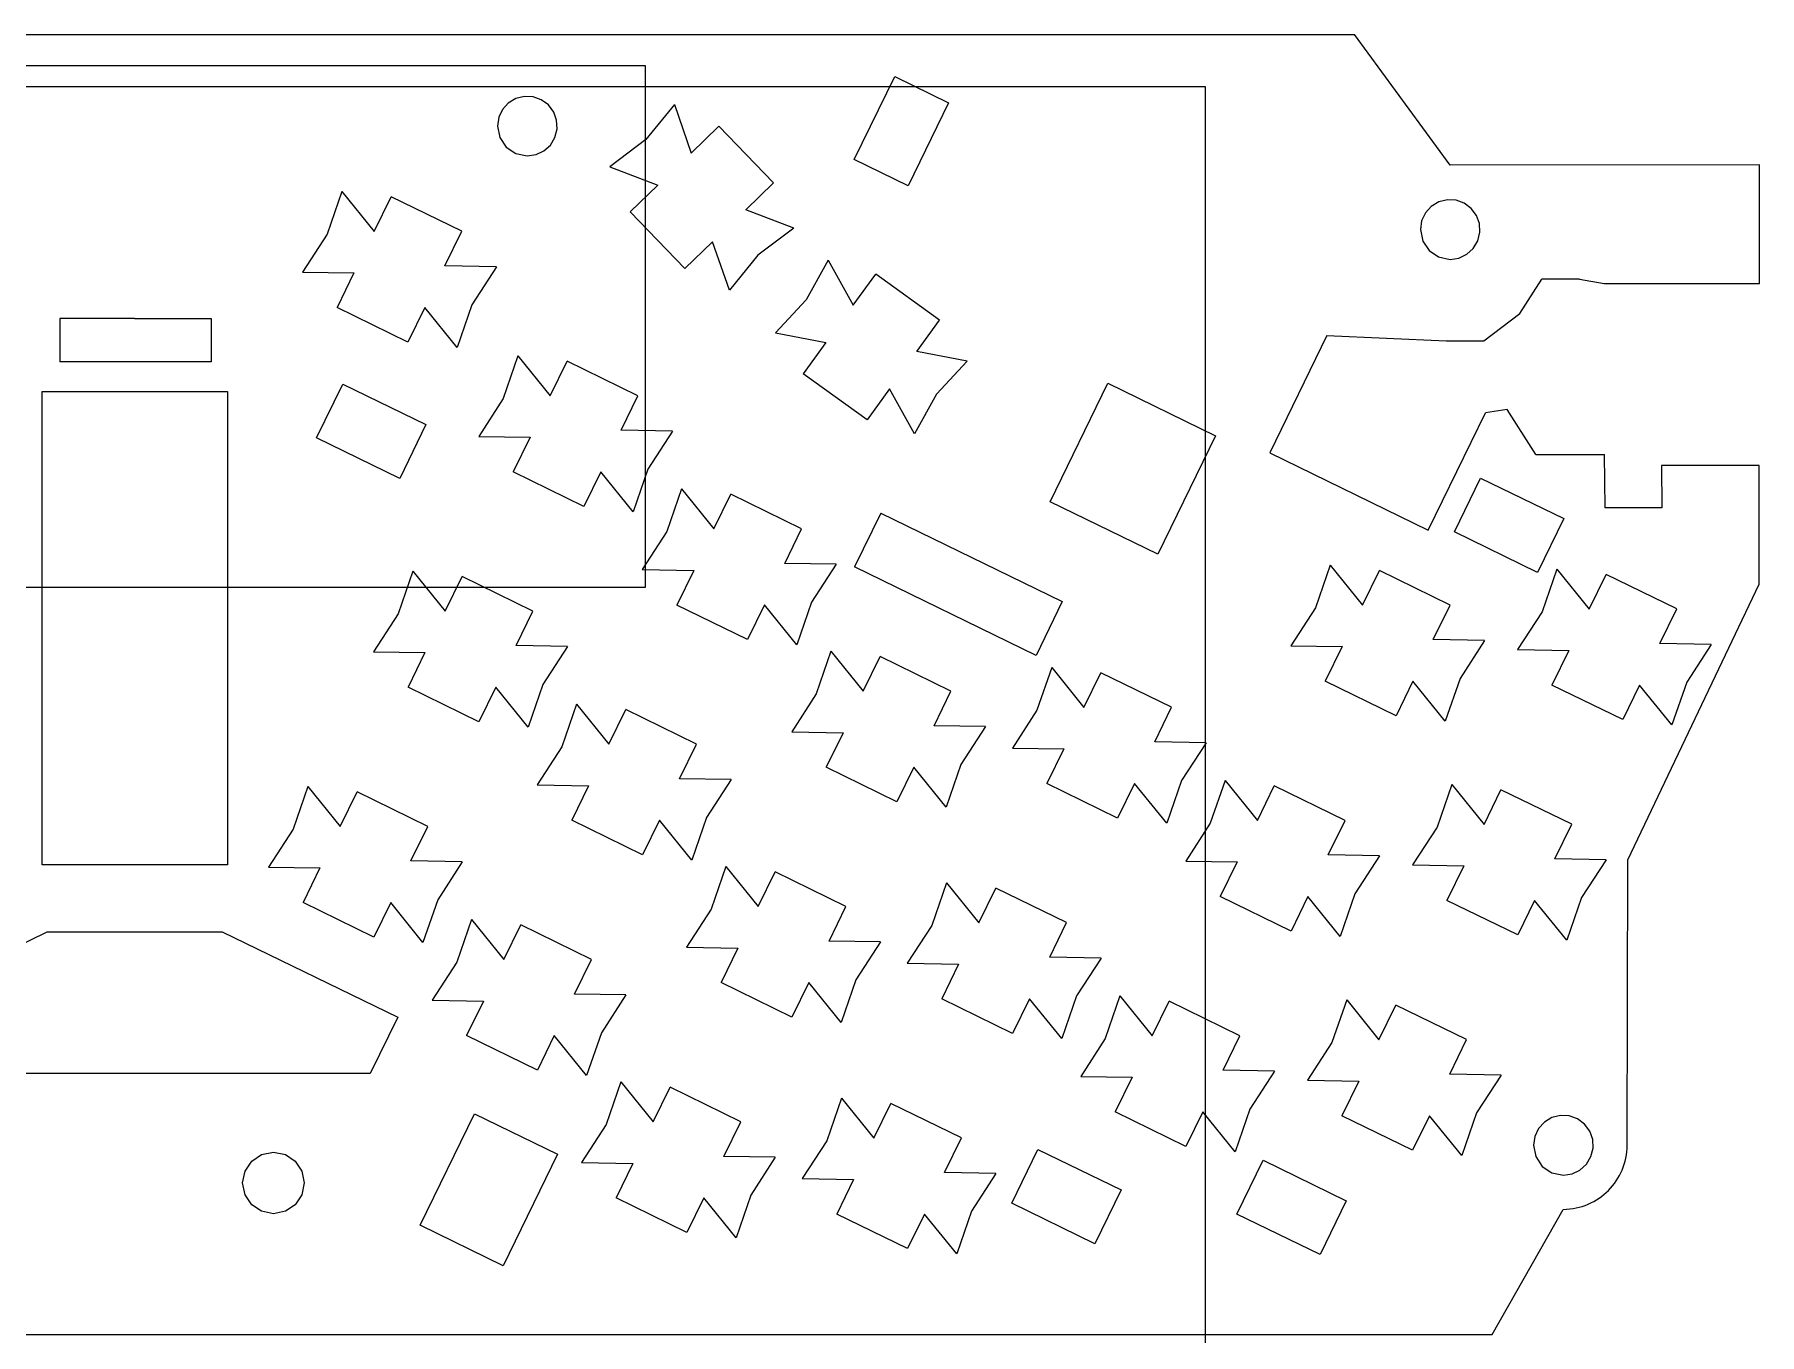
# Model space of a CAD drawing. Extents: x -3 to 397, y 9 to 305.
# Drawn here: x 106.4 to 207.1, y 145.8 to 221.8 of the extents above; entities that cross this region are included whole.
import ezdxf

# ---------------------------------------------------------------- set-up
doc = ezdxf.new("R2010")
doc.units = 0

msp = doc.modelspace()

# ---------------------------------------------------------------- linework, layer by layer
at = {"layer": 'Layer 1'}
for p, q in [((40.996104, 221.756148), (183.476072, 221.756148)), ((189.066962, 214.114046), (183.476062, 221.756148)), ((104.22126, 219.942451), (142.053333, 219.942451)), ((142.053333, 219.942451), (142.053333, 189.432716)), ((104.95349, 218.722061), (174.759764, 218.722061)), ((154.25597, 214.44714), (156.62317, 219.30064)), ((156.62317, 219.30064), (159.76897, 217.76634)), ((174.759764, 218.722061), (174.759764, 92.289721)), ((134.055264, 217.748146), (133.71575, 217.372279)), ((134.498388, 218.014573), (134.055264, 217.748146)), ((135.000117, 218.139517), (134.498388, 218.014573)), ((135.505968, 218.113811), (135.000117, 218.139517)), ((135.98315, 217.943979), (135.505968, 218.113811)), ((136.398873, 217.636543), (135.98315, 217.943979)), ((136.706309, 217.22082), (136.398873, 217.636543)), ((143.75967, 217.66364), (142.09807, 215.61574)), ((143.75967, 217.66364), (144.73637, 214.82704)), ((159.76897, 217.76634), (157.40177, 212.91284)), ((133.498421, 216.914771), (133.42185, 216.40342)), ((133.71575, 217.372279), (133.498421, 216.914771)), ((136.876141, 216.743638), (136.706309, 217.22082)), ((136.901847, 216.237787), (136.876141, 216.743638)), ((133.42185, 216.40342), (133.554597, 215.736058)), ((133.554597, 215.736058), (133.932627, 215.170297)), ((136.510476, 215.292934), (136.776903, 215.736058)), ((136.776903, 215.736058), (136.901847, 216.237787)), ((144.73637, 214.82704), (146.35487, 216.39004)), ((149.55037, 213.08104), (146.35487, 216.39004)), ((133.932627, 215.170297), (134.498388, 214.792267)), ((134.498388, 214.792267), (135.16575, 214.65952)), ((135.16575, 214.65952), (135.677101, 214.736091)), ((135.16575, 214.65952), (135.16575, 214.65952)), ((135.677101, 214.736091), (136.134609, 214.95342)), ((136.134609, 214.95342), (136.510476, 215.292934)), ((142.09807, 215.61574), (139.99347, 214.02664)), ((139.99347, 214.02664), (142.79417, 212.95154)), ((157.40177, 212.91284), (154.25597, 214.44714)), ((207.136072, 214.136146), (189.066972, 214.114046)), ((207.138062, 207.210746), (207.136062, 214.136146)), ((142.79417, 212.95154), (141.17567, 211.38854)), ((147.93187, 211.51814), (149.55037, 213.08104)), ((124.33497, 212.57994), (123.47397, 210.08724)), ((124.33497, 212.57994), (126.22287, 210.24854)), ((126.22287, 210.24854), (127.20927, 212.27084)), ((131.34367, 210.25434), (127.20927, 212.27084)), ((187.961689, 211.705764), (187.622098, 211.329811)), ((188.404915, 211.972253), (187.961689, 211.705764)), ((188.906759, 212.097225), (188.404915, 211.972253)), ((189.412726, 212.071514), (188.906759, 212.097225)), ((189.890018, 211.901643), (189.412726, 212.071514)), ((190.305836, 211.594136), (189.890018, 211.901643)), ((190.613343, 211.178318), (190.305836, 211.594136)), ((144.37107, 208.07954), (141.17567, 211.38854)), ((150.73257, 210.44304), (147.93187, 211.51814)), ((187.404718, 210.872198), (187.32813, 210.36073)), ((187.622098, 211.329811), (187.404718, 210.872198)), ((190.783214, 210.701026), (190.613343, 211.178318)), ((190.808925, 210.195059), (190.783214, 210.701026)), ((123.47397, 210.08724), (122.03977, 207.87414)), ((130.35737, 208.23204), (131.34367, 210.25434)), ((145.98957, 209.64254), (144.37107, 208.07954)), ((146.96627, 206.80594), (145.98957, 209.64254)), ((150.73257, 210.44304), (148.62787, 208.85394)), ((187.32813, 210.36073), (187.465206, 209.68177)), ((187.465206, 209.68177), (187.839024, 209.127324)), ((190.417464, 209.249989), (190.683953, 209.693215)), ((190.683953, 209.693215), (190.808925, 210.195059)), ((148.62787, 208.85394), (146.96627, 206.80594)), ((187.839024, 209.127324), (188.39347, 208.753506)), ((188.39347, 208.753506), (189.07243, 208.61643)), ((189.07243, 208.61643), (189.583898, 208.693018)), ((189.07243, 208.61643), (189.07243, 208.61643)), ((189.583898, 208.693018), (190.041511, 208.910398)), ((190.041511, 208.910398), (190.417464, 209.249989)), ((122.03977, 207.87414), (125.03927, 207.82174)), ((125.03927, 207.82174), (124.05297, 205.79954)), ((133.35687, 208.17964), (130.35737, 208.23204)), ((133.35687, 208.17964), (131.92267, 205.96654)), ((152.74197, 208.56304), (151.46127, 206.25774)), ((152.74197, 208.56304), (154.19637, 205.93914)), ((154.19637, 205.93914), (155.51887, 207.75944)), ((159.24037, 205.05564), (155.51887, 207.75944)), ((193.132172, 205.46035), (194.432172, 207.460446)), ((196.632162, 207.460446), (194.432162, 207.460446)), ((196.632172, 207.460446), (198.062172, 207.210446)), ((198.062162, 207.210446), (207.138062, 207.210746)), ((128.18737, 203.78294), (124.05297, 205.79954)), ((129.17377, 205.80524), (128.18737, 203.78294)), ((131.06167, 203.47384), (129.17377, 205.80524)), ((131.92267, 205.96654), (131.06167, 203.47384)), ((151.46127, 206.25774), (149.66447, 204.32724)), ((112.22887, 205.14954), (107.85887, 205.14954)), ((107.85887, 205.14954), (107.85887, 202.61954)), ((112.22887, 205.14954), (116.70887, 205.14954)), ((116.70887, 205.14954), (116.70887, 202.61954)), ((157.91787, 203.23534), (159.24037, 205.05564)), ((191.035962, 203.86124), (193.132162, 205.46035)), ((149.66447, 204.32724), (152.60937, 203.75484)), ((152.60937, 203.75484), (151.28687, 201.93454)), ((181.871772, 204.16104), (178.531372, 197.31224)), ((181.871772, 204.16104), (188.835972, 203.86124)), ((188.835962, 203.86124), (191.035962, 203.86124)), ((116.70887, 202.61954), (107.85887, 202.61954)), ((134.62037, 202.97404), (133.75947, 200.48134)), ((134.62037, 202.97404), (136.50837, 200.64264)), ((136.50837, 200.64264), (137.49467, 202.66494)), ((141.62907, 200.64844), (137.49467, 202.66494)), ((160.86277, 202.66294), (157.91787, 203.23534)), ((160.86277, 202.66294), (159.06597, 200.73254)), ((155.00827, 199.23074), (151.28687, 201.93454)), ((106.82667, 173.240839), (106.82667, 200.89194)), ((106.82667, 200.89194), (117.64857, 200.89194)), ((117.64857, 200.89194), (117.64857, 173.240839)), ((122.85717, 198.17814), (124.39147, 201.32394)), ((124.39147, 201.32394), (129.24487, 198.95674)), ((140.64277, 198.62614), (141.62907, 200.64844)), ((156.33087, 201.05104), (155.00827, 199.23074)), ((157.78527, 198.42714), (156.33087, 201.05104)), ((159.06597, 200.73254), (157.78527, 198.42714)), ((165.69917, 194.45194), (169.07457, 201.37264)), ((169.07457, 201.37264), (175.36617, 198.30404)), ((133.75947, 200.48134), (132.32517, 198.26824)), ((187.788972, 192.79704), (191.129272, 199.64584)), ((192.406972, 199.84514), (191.129272, 199.64584)), ((194.072172, 197.21044), (192.406972, 199.84514)), ((129.24487, 198.95674), (127.71067, 195.81094)), ((143.64237, 198.57374), (140.64277, 198.62614)), ((143.64237, 198.57374), (142.20807, 196.36064)), ((127.71067, 195.81094), (122.85717, 198.17814)), ((132.32517, 198.26824), (135.32477, 198.21594)), ((135.32477, 198.21594), (134.33837, 196.19364)), ((175.36617, 198.30404), (171.99067, 191.38334)), ((178.531362, 197.31224), (187.788962, 192.79704)), ((194.072172, 197.21044), (198.078072, 197.21074)), ((198.124772, 194.09964), (198.078072, 197.21074)), ((201.418062, 196.57074), (201.425062, 194.09964)), ((207.128072, 196.57044), (201.418072, 196.57074)), ((207.118162, 189.62484), (207.128162, 196.57044)), ((138.47287, 194.17714), (134.33837, 196.19364)), ((139.45917, 196.19944), (138.47287, 194.17714)), ((141.34717, 193.86794), (139.45917, 196.19944)), ((142.20807, 196.36064), (141.34717, 193.86794)), ((189.31587, 192.68834), (190.85017, 195.83414)), ((190.85017, 195.83414), (195.70357, 193.46694)), ((144.17847, 195.19704), (143.31747, 192.70434)), ((144.17847, 195.19704), (146.06637, 192.86554)), ((146.06637, 192.86554), (147.05277, 194.88784)), ((151.18717, 192.87134), (147.05277, 194.88784)), ((155.80707, 193.78904), (154.27277, 190.64324)), ((155.80707, 193.78904), (166.41277, 188.61624)), ((171.99067, 191.38334), (165.69917, 194.45194)), ((195.70357, 193.46694), (194.16927, 190.32114)), ((201.424772, 194.09964), (198.124772, 194.09964)), ((143.31747, 192.70434), (141.88327, 190.49114)), ((150.20087, 190.84904), (151.18717, 192.87134)), ((194.16927, 190.32114), (189.31587, 192.68834)), ((141.88327, 190.49114), (144.88277, 190.43884)), ((144.88277, 190.43884), (143.89647, 188.41654)), ((153.20037, 190.79674), (150.20087, 190.84904)), ((153.20037, 190.79674), (151.76617, 188.58364)), ((164.87847, 185.47044), (154.27277, 190.64324)), ((182.05857, 190.74044), (181.19757, 188.24774)), ((182.05857, 190.74044), (183.94647, 188.40904)), ((195.29897, 190.51324), (194.43797, 188.02054)), ((195.29897, 190.51324), (197.18687, 188.18184)), ((142.053333, 189.432716), (104.22126, 189.432716)), ((128.48317, 190.39094), (127.62227, 187.89824)), ((128.48317, 190.39094), (130.37117, 188.05954)), ((130.37117, 188.05954), (131.35747, 190.08184)), ((135.49197, 188.06534), (131.35747, 190.08184)), ((183.94647, 188.40904), (184.93277, 190.43134)), ((189.06727, 188.41484), (184.93277, 190.43134)), ((197.18687, 188.18184), (198.17327, 190.20414)), ((202.30767, 188.18754), (198.17327, 190.20414)), ((199.456072, 173.51613), (207.118172, 189.62484)), ((149.01727, 188.42234), (148.03097, 186.40004)), ((150.90527, 186.09084), (149.01727, 188.42234)), ((151.76617, 188.58364), (150.90527, 186.09084)), ((166.41277, 188.61624), (164.87847, 185.47044)), ((127.62227, 187.89824), (126.18797, 185.68514)), ((134.50557, 186.04304), (135.49197, 188.06534)), ((148.03097, 186.40004), (143.89647, 188.41654)), ((181.19757, 188.24774), (179.76337, 186.03464)), ((188.08097, 186.39254), (189.06727, 188.41484)), ((194.43797, 188.02054), (193.00377, 185.80744)), ((201.32137, 186.16534), (202.30767, 188.18754)), ((126.18797, 185.68514), (129.18757, 185.63274)), ((129.18757, 185.63274), (128.20117, 183.61054)), ((137.50517, 185.99064), (134.50557, 186.04304)), ((137.50517, 185.99064), (136.07087, 183.77754)), ((152.90367, 185.71224), (152.04267, 183.219539)), ((152.90367, 185.71224), (154.79157, 183.380739)), ((154.79157, 183.380739), (155.77797, 185.40304)), ((159.91237, 183.386539), (155.77797, 185.40304)), ((179.76337, 186.03464), (182.76287, 185.98224)), ((182.76287, 185.98224), (181.77657, 183.95994)), ((191.08047, 186.34014), (188.08097, 186.39254)), ((191.08047, 186.34014), (189.64627, 184.12704)), ((193.00377, 185.80744), (196.00327, 185.75504)), ((196.00327, 185.75504), (195.01697, 183.73274)), ((204.32087, 186.11294), (201.32137, 186.16534)), ((204.32087, 186.11294), (202.88667, 183.89984)), ((165.79337, 184.76594), (164.93237, 182.273239)), ((165.79337, 184.76594), (167.68127, 182.434539)), ((167.68127, 182.434539), (168.66767, 184.45684)), ((172.80207, 182.440339), (168.66767, 184.45684)), ((132.33567, 181.594039), (128.20117, 183.61054)), ((133.32197, 183.61624), (132.33567, 181.594039)), ((135.20997, 181.284839), (133.32197, 183.61624)), ((136.07087, 183.77754), (135.20997, 181.284839)), ((158.92607, 181.364239), (159.91237, 183.386539)), ((185.91097, 181.943439), (181.77657, 183.95994)), ((186.89737, 183.96574), (185.91097, 181.943439)), ((188.78527, 181.634339), (186.89737, 183.96574)), ((189.64627, 184.12704), (188.78527, 181.634339)), ((199.15137, 181.716239), (195.01697, 183.73274)), ((200.13777, 183.73854), (199.15137, 181.716239)), ((202.02567, 181.407139), (200.13777, 183.73854)), ((202.88667, 183.89984), (202.02567, 181.407139)), ((138.04127, 182.613939), (137.18027, 180.121139)), ((138.04127, 182.613939), (139.92927, 180.282439)), ((152.04267, 183.219539), (150.60847, 181.006439)), ((171.81577, 180.418039), (172.80207, 182.440339)), ((139.92927, 180.282439), (140.91557, 182.304739)), ((145.04997, 180.288239), (140.91557, 182.304739)), ((161.92557, 181.311939), (158.92607, 181.364239)), ((164.93237, 182.273239), (163.49817, 180.060139)), ((150.60847, 181.006439), (153.60797, 180.954039)), ((153.60797, 180.954039), (152.62167, 178.931739)), ((161.92557, 181.311939), (160.49137, 179.098839)), ((174.81527, 180.365639), (171.81577, 180.418039)), ((174.81527, 180.365639), (173.38107, 178.152539)), ((137.18027, 180.121139), (135.74607, 177.908039)), ((144.06367, 178.265939), (145.04997, 180.288239)), ((163.49817, 180.060139), (166.49767, 180.007839)), ((166.49767, 180.007839), (165.51137, 177.985539)), ((156.75607, 176.915239), (152.62167, 178.931739)), ((157.74247, 178.937539), (156.75607, 176.915239)), ((159.63037, 176.606139), (157.74247, 178.937539)), ((160.49137, 179.098839), (159.63037, 176.606139)), ((122.34597, 177.807839), (121.48507, 175.315139)), ((122.34597, 177.807839), (124.23397, 175.476439)), ((124.23397, 175.476439), (125.22027, 177.498739)), ((129.35477, 175.482239), (125.22027, 177.498739)), ((135.74607, 177.908039), (138.74557, 177.855739)), ((138.74557, 177.855739), (137.75927, 175.833439)), ((147.06317, 178.213639), (144.06367, 178.265939)), ((147.06317, 178.213639), (145.62897, 176.000439)), ((169.64587, 175.969039), (165.51137, 177.985539)), ((170.63217, 177.991339), (169.64587, 175.969039)), ((172.52017, 175.659839), (170.63217, 177.991339)), ((173.38107, 178.152539), (172.52017, 175.659839)), ((175.92137, 178.157339), (175.06037, 175.664639)), ((175.92137, 178.157339), (177.80927, 175.825939)), ((177.80927, 175.825939), (178.79557, 177.848139)), ((182.93007, 175.831639), (178.79557, 177.848139)), ((189.16177, 177.930139), (188.30077, 175.437439)), ((189.16177, 177.930139), (191.04967, 175.598739)), ((191.04967, 175.598739), (192.03607, 177.620939)), ((196.17047, 175.604439), (192.03607, 177.620939)), ((128.36837, 173.459939), (129.35477, 175.482239)), ((141.89377, 173.816939), (137.75927, 175.833439)), ((142.88007, 175.839239), (141.89377, 173.816939)), ((144.76807, 173.507739), (142.88007, 175.839239)), ((145.62897, 176.000439), (144.76807, 173.507739)), ((175.06037, 175.664639), (173.62617, 173.451539)), ((181.94377, 173.809439), (182.93007, 175.831639)), ((188.30077, 175.437439), (186.86657, 173.224339)), ((195.18417, 173.582139), (196.17047, 175.604439)), ((121.48507, 175.315139), (120.05077, 173.102039)), ((131.36797, 173.407539), (128.36837, 173.459939)), ((131.36797, 173.407539), (129.93367, 171.194439)), ((173.62617, 173.451539), (176.62567, 173.399139)), ((176.62567, 173.399139), (175.63937, 171.376839)), ((184.94327, 173.757039), (181.94377, 173.809439)), ((184.94327, 173.757039), (183.50907, 171.543939)), ((198.18367, 173.529839), (195.18417, 173.582139)), ((198.18367, 173.529839), (196.74947, 171.316739)), ((199.409572, 156.85043), (199.456072, 173.51613)), ((117.64857, 173.240839), (106.82667, 173.240839)), ((120.05077, 173.102039), (123.05037, 173.049639)), ((123.05037, 173.049639), (122.06397, 171.027339)), ((146.76647, 173.129139), (145.90547, 170.636339)), ((146.76647, 173.129139), (148.65437, 170.797639)), ((148.65437, 170.797639), (149.64077, 172.819939)), ((153.77517, 170.803439), (149.64077, 172.819939)), ((186.86657, 173.224339), (189.86607, 173.171939)), ((189.86607, 173.171939), (188.87977, 171.149639)), ((159.65617, 172.182839), (158.79517, 169.690139)), ((159.65617, 172.182839), (161.54407, 169.851439)), ((161.54407, 169.851439), (162.53047, 171.873739)), ((166.66487, 169.857239), (162.53047, 171.873739)), ((179.77377, 169.360339), (175.63937, 171.376839)), ((180.76017, 171.382639), (179.77377, 169.360339)), ((182.64807, 169.051239), (180.76017, 171.382639)), ((183.50907, 171.543939), (182.64807, 169.051239)), ((196.74947, 171.316739), (195.88847, 168.824039)), ((126.19847, 169.010839), (122.06397, 171.027339)), ((127.18477, 171.033139), (126.19847, 169.010839)), ((129.07277, 168.701739), (127.18477, 171.033139)), ((129.93367, 171.194439), (129.07277, 168.701739)), ((145.90547, 170.636339), (144.47127, 168.423239)), ((152.78887, 168.781139), (153.77517, 170.803439)), ((193.01417, 169.133139), (188.87977, 171.149639)), ((194.00057, 171.155439), (193.01417, 169.133139)), ((195.88847, 168.824039), (194.00057, 171.155439)), ((96.87687, 164.324437), (107.12317, 169.321939)), ((107.12317, 169.321939), (117.35007, 169.321939)), ((117.35007, 169.321939), (127.59627, 164.324437)), ((131.90407, 170.030739), (131.04307, 167.538039)), ((131.90407, 170.030739), (133.79207, 167.699339)), ((133.79207, 167.699339), (134.77837, 169.721639)), ((138.91277, 167.705139), (134.77837, 169.721639)), ((158.79517, 169.690139), (157.36097, 167.477037)), ((165.67857, 167.834939), (166.66487, 169.857239)), ((144.47127, 168.423239), (147.47077, 168.370939)), ((147.47077, 168.370939), (146.48447, 166.348637)), ((155.78837, 168.728839), (152.78887, 168.781139)), ((155.78837, 168.728839), (154.35417, 166.515737)), ((131.04307, 167.538039), (129.60887, 165.324937)), ((137.92647, 165.682837), (138.91277, 167.705139)), ((157.36097, 167.477037), (160.36047, 167.424637)), ((160.36047, 167.424637), (159.37417, 165.402437)), ((168.67807, 167.782539), (165.67857, 167.834939)), ((168.67807, 167.782539), (167.24387, 165.569437)), ((150.61897, 164.332137), (146.48447, 166.348637)), ((151.60527, 166.354437), (150.61897, 164.332137)), ((153.49317, 164.022937), (151.60527, 166.354437)), ((154.35417, 166.515737), (153.49317, 164.022937)), ((129.60887, 165.324937), (132.60847, 165.272637)), ((132.60847, 165.272637), (131.62207, 163.250337)), ((140.92607, 165.630437), (137.92647, 165.682837)), ((140.92607, 165.630437), (139.49177, 163.417337)), ((163.50867, 163.385837), (159.37417, 165.402437)), ((164.49497, 165.408137), (163.50867, 163.385837)), ((166.38297, 163.076737), (164.49497, 165.408137)), ((167.24387, 165.569437), (166.38297, 163.076737)), ((169.78417, 165.574237), (168.92317, 163.081537)), ((169.78417, 165.574237), (171.67207, 163.242737)), ((171.67207, 163.242737), (172.65847, 165.265037)), ((176.79287, 163.248537), (172.65847, 165.265037)), ((183.02457, 165.347037), (182.16357, 162.854337)), ((183.02457, 165.347037), (184.91247, 163.015537)), ((127.59627, 164.324437), (125.99627, 161.043837)), ((184.91247, 163.015537), (185.89887, 165.037837)), ((190.03327, 163.021337), (185.89887, 165.037837)), ((135.75657, 161.233837), (131.62207, 163.250337)), ((136.74287, 163.256037), (135.75657, 161.233837)), ((138.63087, 160.924637), (136.74287, 163.256037)), ((139.49177, 163.417337), (138.63087, 160.924637)), ((175.80657, 161.226237), (176.79287, 163.248537)), ((168.92317, 163.081537), (167.48897, 160.868437)), ((182.16357, 162.854337), (180.72937, 160.641137)), ((189.04697, 160.999037), (190.03327, 163.021337)), ((178.80607, 161.173937), (175.80657, 161.226237)), ((125.99627, 161.043837), (98.47697, 161.043837)), ((140.62927, 160.546037), (139.76827, 158.053237)), ((140.62927, 160.546037), (142.51717, 158.214537)), ((142.51717, 158.214537), (143.50357, 160.236837)), ((147.63797, 158.220337), (143.50357, 160.236837)), ((167.48897, 160.868437), (170.48847, 160.816037)), ((170.48847, 160.816037), (169.50217, 158.793737)), ((178.80607, 161.173937), (177.37187, 158.960837)), ((180.72937, 160.641137), (183.72887, 160.588837)), ((183.72887, 160.588837), (182.74257, 158.566537)), ((192.04647, 160.946737), (189.04697, 160.999037)), ((192.04647, 160.946737), (190.61227, 158.733637)), ((153.51897, 159.599737), (152.65797, 157.107037)), ((153.51897, 159.599737), (155.40697, 157.268337)), ((155.40697, 157.268337), (156.39327, 159.290637)), ((160.52767, 157.274137), (156.39327, 159.290637)), ((128.90127, 152.172537), (132.07947, 158.688737)), ((132.07947, 158.688737), (136.93297, 156.321537)), ((146.65167, 156.198037), (147.63797, 158.220337)), ((173.63657, 156.777237), (169.50217, 158.793737)), ((174.62297, 158.799537), (173.63657, 156.777237)), ((176.51087, 156.468137), (174.62297, 158.799537)), ((177.37187, 158.960837), (176.51087, 156.468137)), ((186.87697, 156.550037), (182.74257, 158.566537)), ((187.86337, 158.572337), (186.87697, 156.550037)), ((189.75127, 156.240837), (187.86337, 158.572337)), ((190.61227, 158.733637), (189.75127, 156.240837)), ((194.571919, 158.192164), (194.232328, 157.816211)), ((195.015145, 158.458653), (194.571919, 158.192164)), ((195.516989, 158.583625), (195.015145, 158.458653)), ((196.022956, 158.557914), (195.516989, 158.583625)), ((196.500248, 158.388043), (196.022956, 158.557914)), ((196.916066, 158.080536), (196.500248, 158.388043)), ((139.76827, 158.053237), (138.33407, 155.840137)), ((159.54137, 155.251837), (160.52767, 157.274137)), ((194.014948, 157.358598), (193.93836, 156.84713)), ((194.232328, 157.816211), (194.014948, 157.358598)), ((197.223573, 157.664718), (196.916066, 158.080536)), ((197.393444, 157.187426), (197.223573, 157.664718)), ((197.419155, 156.681459), (197.393444, 157.187426)), ((119.065194, 155.911511), (119.636169, 156.296473)), ((119.636169, 156.296473), (120.33537, 156.437635)), ((120.33537, 156.437635), (121.034571, 156.296473)), ((121.034571, 156.296473), (121.605546, 155.911511)), ((136.93297, 156.321537), (133.75477, 149.805337)), ((149.65117, 156.145637), (146.65167, 156.198037)), ((152.65797, 157.107037), (151.22377, 154.893937)), ((163.45997, 153.452537), (164.99427, 156.598337)), ((164.99427, 156.598337), (169.84777, 154.231137)), ((193.93836, 156.84713), (194.071137, 156.179615)), ((194.071137, 156.179615), (194.449254, 155.613724)), ((197.027694, 155.736389), (197.294183, 156.179615)), ((197.294183, 156.179615), (197.419155, 156.681459)), ((199.332672, 156.09773), (199.365672, 156.28163)), ((199.365662, 156.28163), (199.389662, 156.46863)), ((199.389672, 156.46863), (199.404372, 156.65823)), ((199.404362, 156.65823), (199.409362, 156.85043)), ((118.53907, 154.641335), (118.680232, 155.340536)), ((118.680232, 155.340536), (119.065194, 155.911511)), ((121.605546, 155.911511), (121.990508, 155.340536)), ((121.990508, 155.340536), (122.13167, 154.641335)), ((138.33407, 155.840137), (141.33357, 155.787837)), ((141.33357, 155.787837), (140.34727, 153.765537)), ((149.65117, 156.145637), (148.21697, 153.932537)), ((162.54087, 155.199437), (159.54137, 155.251837)), ((162.54087, 155.199437), (161.10667, 152.986337)), ((176.61487, 152.822037), (178.14917, 155.967737)), ((178.14917, 155.967737), (183.00267, 153.600537)), ((194.449254, 155.613724), (195.015145, 155.235607)), ((195.015145, 155.235607), (195.68266, 155.10283)), ((195.68266, 155.10283), (196.194128, 155.179418)), ((196.194128, 155.179418), (196.651741, 155.396798)), ((196.651741, 155.396798), (197.027694, 155.736389)), ((198.957572, 155.06953), (199.039972, 155.23073)), ((199.039962, 155.23073), (199.114762, 155.39633)), ((199.114762, 155.39633), (199.181662, 155.56603)), ((199.181672, 155.56603), (199.240372, 155.73963)), ((199.240362, 155.73963), (199.290862, 155.91693)), ((199.290872, 155.91693), (199.332672, 156.09773)), ((118.680232, 153.942134), (118.53907, 154.641335)), ((118.53907, 154.641335), (118.53907, 154.641335)), ((122.13167, 154.641335), (121.990508, 153.942134)), ((151.22377, 154.893937), (154.22327, 154.841537)), ((154.22327, 154.841537), (153.23697, 152.819237)), ((169.84777, 154.231137), (168.31347, 151.085337)), ((195.68266, 155.10283), (195.68266, 155.10283)), ((198.185862, 154.08303), (198.315362, 154.20713)), ((198.315372, 154.20713), (198.438772, 154.33723)), ((198.438772, 154.33723), (198.555972, 154.47303)), ((198.555972, 154.47303), (198.666772, 154.61443)), ((198.666762, 154.61443), (198.770662, 154.76113)), ((198.770662, 154.76113), (198.867762, 154.91293)), ((198.867772, 154.91293), (198.957572, 155.06953)), ((119.065194, 153.371159), (118.680232, 153.942134)), ((119.636169, 152.986197), (119.065194, 153.371159)), ((121.605546, 153.371159), (121.034571, 152.986197)), ((121.990508, 153.942134), (121.605546, 153.371159)), ((144.48177, 151.749037), (140.34727, 153.765537)), ((145.46807, 153.771337), (144.48177, 151.749037)), ((147.35607, 151.439837), (145.46807, 153.771337)), ((148.21697, 153.932537), (147.35607, 151.439837)), ((168.31347, 151.085337), (163.45997, 153.452537)), ((183.00267, 153.600537), (181.46837, 150.454737)), ((196.245772, 153.14703), (196.429572, 153.18093)), ((196.429572, 153.18093), (196.610172, 153.22363)), ((196.610162, 153.22363), (196.787162, 153.27483)), ((196.787162, 153.27483), (196.960562, 153.33443)), ((196.960572, 153.33443), (197.129972, 153.40213)), ((197.129972, 153.40213), (197.295172, 153.47763)), ((197.295162, 153.47763), (197.455962, 153.56083)), ((197.455972, 153.56083), (197.612172, 153.65143)), ((197.612162, 153.65143), (197.763462, 153.74913)), ((197.763462, 153.74913), (197.909662, 153.85383)), ((197.909672, 153.85383), (198.050572, 153.96523)), ((198.050572, 153.96523), (198.185872, 154.08303)), ((120.33537, 152.845035), (119.636169, 152.986197)), ((121.034571, 152.986197), (120.33537, 152.845035)), ((133.75477, 149.805337), (128.90127, 152.172537)), ((157.37147, 150.802737), (153.23697, 152.819237)), ((158.35777, 152.825037), (157.37147, 150.802737)), ((160.24577, 150.493637), (158.35777, 152.825037)), ((161.10667, 152.986337), (160.24577, 150.493637)), ((181.46837, 150.454737), (176.61487, 152.822037)), ((191.526062, 145.78613), (195.677162, 153.10043)), ((195.677172, 153.10043), (195.869372, 153.10643)), ((195.869372, 153.10653), (196.058972, 153.12213)), ((196.058972, 153.12213), (196.245772, 153.14703)), ((85.626004, 145.78613), (138.846072, 145.78613)), ((138.846072, 145.78614), (191.526072, 145.78614))]:
    msp.add_line(p, q, dxfattribs=at)

doc.saveas('drawing.dxf')
